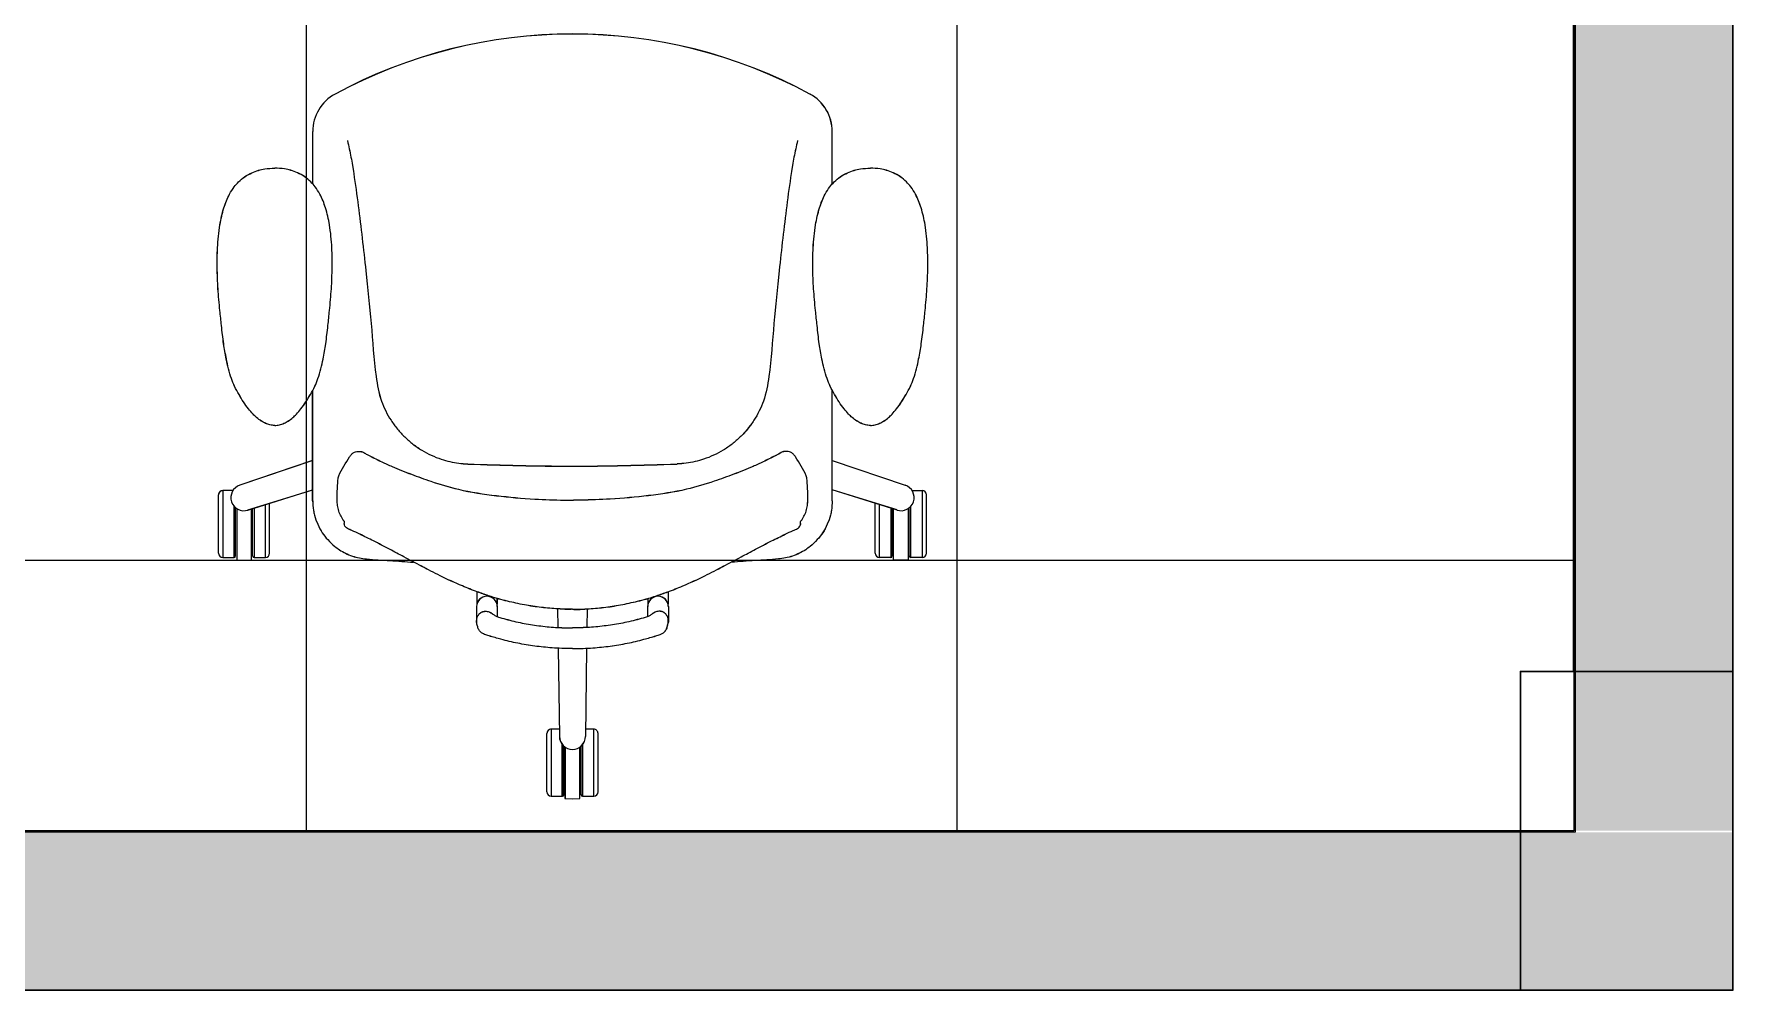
# Model space of a CAD drawing. Header units: metres. Extents: x 149 to 429, y -3 to 162.
# Drawn here: x 371.714 to 373.313, y 80.446 to 81.346 of the extents above; entities that cross this region are included whole.
import ezdxf

# ---------------------------------------------------------------- set-up
doc = ezdxf.new("R2010")
doc.units = ezdxf.units.M
doc.layers.add('1053_ARQ_BASE_MATADOURO_dwg', color=7, linetype='Continuous', lineweight=5, true_color=0x767676)
for name, color, linetype, lineweight in [('A-EQUIPAMENTOS', 7, 'Continuous', 5), ('A-ESTRUTURA', 7, 'Continuous', 30), ('A-PAREDE', 7, 'Continuous', 30), ('A-WALL', 7, 'Continuous', 9), ('A_lay', 7, 'Continuous', 5), ('LAYOUT', 7, 'Continuous', 15)]:
    doc.layers.add(name, color=color, linetype=linetype, lineweight=lineweight)

# ---------------------------------------------------------------- blocks, each defined once
blk = doc.blocks.new('1053_ARQ_BASE_MATADOURO_dwg_CADEIRA-4039637-TÉRREO 1_20 - Dependente 2')
at = {"layer": 'LAYOUT', "color": 253, "true_color": 0xaaaaaa}
for p, q in [((161.5405, -9.7443), (161.5405, -9.7993)), ((161.5565, -9.7418), (161.5565, -9.7873)), ((161.5725, -9.7418), (161.5725, -9.7873)), ((161.5886, -9.7443), (161.5886, -9.7993)), ((161.5512, -9.8796), (161.5523, -9.7966)), ((161.5779, -9.8796), (161.5768, -9.7966)), ((161.4743, -9.9187), (161.4743, -9.9042)), ((161.4938, -9.9187), (161.4938, -9.9092)), ((161.5508, -9.9166), (161.551, -9.8991)), ((161.5781, -9.8991), (161.5783, -9.9165)), ((161.6353, -9.9187), (161.6353, -9.9092)), ((161.6548, -9.9187), (161.6548, -9.9042)), ((161.4745, -9.9328), (161.4745, -9.921)), ((161.4935, -9.9264), (161.4935, -9.9209)), ((161.6355, -9.9264), (161.6355, -9.9209)), ((161.6545, -9.9328), (161.6545, -9.921)), ((161.2314, -9.9689), (161.2314, -10.0239)), ((161.2475, -9.9664), (161.2475, -10.0119)), ((161.2635, -9.9664), (161.2635, -10.011)), ((161.2795, -9.9689), (161.2795, -10.016)), ((161.8496, -9.9689), (161.8496, -10.016)), ((161.8656, -9.9664), (161.8656, -10.011)), ((161.8816, -9.9664), (161.8816, -10.0119)), ((161.8977, -9.9689), (161.8977, -10.0239)), ((161.32, -10.0184), (161.32, -10.1224)), ((161.809, -10.0184), (161.809, -10.1223)), ((161.32, -10.3166), (161.32, -10.366)), ((161.809, -10.3167), (161.809, -10.366))]:
    blk.add_line(p, q, dxfattribs=at)
at = {"layer": 'LAYOUT', "color": 253, "true_color": 0xaaaaaa, "flags": 128}
for points in [[(161.5715, -9.7865), (161.5715, -9.7382), (161.5645, -9.7378), (161.5575, -9.7382), (161.5575, -9.7865)], [(161.555, -9.7889), (161.555, -9.7404), (161.5445, -9.7403), (161.5445, -9.8033), (161.5522, -9.8033)], [(161.5769, -9.8033), (161.5846, -9.8033), (161.5846, -9.7403), (161.574, -9.7403), (161.574, -9.7889)], [(161.2485, -10.0111), (161.2485, -9.9628), (161.2555, -9.9624), (161.2625, -9.9628), (161.2625, -10.0107)], [(161.8806, -10.0111), (161.8806, -9.9628), (161.8736, -9.9624), (161.8666, -9.9628), (161.8666, -10.0107)], [(161.2448, -10.0279), (161.2354, -10.0279), (161.2354, -9.9649), (161.246, -9.9649), (161.246, -10.0133)], [(161.265, -10.0115), (161.265, -9.9649), (161.2755, -9.9649), (161.2755, -10.0148)], [(161.8641, -10.0115), (161.8641, -9.9649), (161.8536, -9.9649), (161.8536, -10.0148)], [(161.8843, -10.0279), (161.8937, -10.0279), (161.8937, -9.9649), (161.8831, -9.9649), (161.8831, -10.0133)], [(161.2591, -10.0097), (161.32, -10.0286), (161.32, -10.0563), (161.2515, -10.033)], [(161.87, -10.0097), (161.809, -10.0286), (161.809, -10.0563), (161.8776, -10.033)]]:
    blk.add_lwpolyline(points, dxfattribs=at)
at = {"layer": 'LAYOUT', "color": 253, "true_color": 0xaaaaaa}
for centre, radius, start, end in [((161.5445, -9.7443), 0.004, 90, 180), ((161.555, -9.7418), 0.0015, 0, 90), ((161.574, -9.7418), 0.0015, 90, 180), ((161.5846, -9.7443), 0.004, 0, 90), ((161.5645, -9.7966), 0.0123, 0, 180), ((161.5445, -9.7993), 0.004, 180, 270.0381), ((161.5846, -9.7993), 0.004, 270, 0), ((161.484, -9.9187), 0.00975, 180, 0), ((161.645, -9.9187), 0.00975, 180, 0), ((161.2354, -9.9689), 0.004, 90, 180), ((161.246, -9.9664), 0.0015, 0, 90), ((161.265, -9.9664), 0.0015, 90, 180), ((161.2755, -9.9689), 0.004, 0, 90), ((161.8536, -9.9689), 0.004, 90, 180), ((161.8641, -9.9664), 0.0015, 0, 90), ((161.8831, -9.9664), 0.0015, 90, 180), ((161.8937, -9.9689), 0.004, 0, 90), ((161.2553, -10.0213), 0.0123, 72, 252), ((161.8738, -10.0213), 0.0123, 288, 108), ((161.2354, -10.0239), 0.004, 180, 270), ((161.8937, -10.0239), 0.004, 270, 0), ((161.36, -10.366), 0.04, 180, 241.5933), ((161.769, -10.366), 0.04, 298.4073, 359.9961), ((161.5645, -9.988), 0.4698, 241.5933, 298.4073)]:
    blk.add_arc(centre, radius, start, end, dxfattribs=at)
for points, knots in [([(161.5645, -9.8793), (161.5612, -9.8793), (161.5548, -9.8793), (161.5429, -9.88), (161.529, -9.8814), (161.513, -9.8841), (161.4987, -9.8874), (161.4884, -9.8905), (161.4824, -9.8923), (161.4798, -9.8935), (161.4782, -9.8946), (161.4771, -9.8958), (161.4762, -9.8972), (161.4755, -9.8987), (161.4752, -9.9005), (161.4746, -9.9022), (161.4741, -9.9042), (161.4745, -9.9061), (161.4745, -9.9082), (161.4755, -9.9102), (161.4771, -9.9124), (161.4795, -9.9139), (161.482, -9.9145), (161.4843, -9.9143), (161.4866, -9.9138), (161.489, -9.9123), (161.4915, -9.9104), (161.4938, -9.9091), (161.5005, -9.9073), (161.5113, -9.9043), (161.5269, -9.9014), (161.5426, -9.8995), (161.5552, -9.8988), (161.5625, -9.8988), (161.5645, -9.8988)], [0, 0, 0, 0, 0.0101163, 0.0192237, 0.0356081, 0.0518966, 0.0680293, 0.0796352, 0.0840945, 0.0867043, 0.0882908, 0.0898706, 0.0914816, 0.0932081, 0.0949708, 0.0966677, 0.098806, 0.101045, 0.1023071, 0.1050393, 0.1076262, 0.1103263, 0.113434, 0.1152252, 0.1170322, 0.1205327, 0.1234604, 0.1264227, 0.1284005, 0.1442369, 0.1600982, 0.1759472, 0.1917432, 0.1978654, 0.1978654, 0.1978654, 0.1978654]), ([(161.5645, -9.8793), (161.5679, -9.8793), (161.5743, -9.8793), (161.5862, -9.88), (161.6, -9.8814), (161.6161, -9.8841), (161.6304, -9.8874), (161.6407, -9.8905), (161.6467, -9.8923), (161.6493, -9.8935), (161.6509, -9.8946), (161.652, -9.8958), (161.6529, -9.8972), (161.6536, -9.8987), (161.6539, -9.9005), (161.6545, -9.9022), (161.6549, -9.9042), (161.6546, -9.9061), (161.6546, -9.9082), (161.6536, -9.9102), (161.652, -9.9124), (161.6496, -9.9139), (161.6471, -9.9145), (161.6448, -9.9143), (161.6425, -9.9138), (161.6401, -9.9123), (161.6376, -9.9104), (161.6353, -9.9091), (161.6286, -9.9073), (161.6178, -9.9043), (161.6022, -9.9014), (161.5865, -9.8995), (161.5739, -9.8988), (161.5666, -9.8988), (161.5645, -9.8988)], [0, 0, 0, 0, 0.0101163, 0.0192237, 0.0356081, 0.0518966, 0.0680293, 0.0796352, 0.0840945, 0.0867043, 0.0882908, 0.0898706, 0.0914816, 0.0932081, 0.0949708, 0.0966677, 0.098806, 0.101045, 0.1023071, 0.1050393, 0.1076262, 0.1103263, 0.113434, 0.1152252, 0.1170322, 0.1205327, 0.1234604, 0.1264227, 0.1284005, 0.1442369, 0.1600982, 0.1759472, 0.1917432, 0.1978654, 0.1978654, 0.1978654, 0.1978654]), ([(161.5645, -9.9162), (161.5629, -9.9162), (161.5583, -9.9161), (161.5485, -9.9168), (161.535, -9.9178), (161.5192, -9.9202), (161.5058, -9.9232), (161.4946, -9.926), (161.4851, -9.9291), (161.4736, -9.933), (161.4583, -9.9391), (161.4409, -9.9471), (161.4227, -9.9567), (161.4069, -9.9649), (161.3918, -9.973), (161.378, -9.9803), (161.3661, -9.986), (161.358, -9.99), (161.3534, -9.9917), (161.3509, -9.9934), (161.3499, -9.9955), (161.3496, -9.9973), (161.3501, -9.9987), (161.349, -9.9998), (161.3482, -10.0015), (161.3461, -10.0045), (161.3445, -10.0087), (161.3433, -10.0137), (161.3429, -10.0199), (161.3431, -10.0279), (161.3436, -10.035), (161.3439, -10.04), (161.3466, -10.0478), (161.3517, -10.0546), (161.3562, -10.0621), (161.3583, -10.0636), (161.3604, -10.0646), (161.3627, -10.0649), (161.3654, -10.0649), (161.3683, -10.0638), (161.3709, -10.062), (161.3766, -10.0592), (161.3844, -10.0553), (161.3973, -10.0493), (161.4128, -10.0433), (161.4335, -10.0357), (161.46, -10.0277), (161.4929, -10.0229), (161.5261, -10.0198), (161.5498, -10.0191), (161.5613, -10.0189), (161.5637, -10.0189)], [0, 0, 0, 0, 0.0049595, 0.0138054, 0.0293455, 0.0456013, 0.0618593, 0.0703179, 0.0803951, 0.0916273, 0.1067266, 0.1298287, 0.1491987, 0.1682907, 0.1835006, 0.2004831, 0.2149802, 0.2231566, 0.227658, 0.2296876, 0.2321283, 0.2340865, 0.2354758, 0.2358056, 0.2385045, 0.2412034, 0.2466059, 0.2520084, 0.2566164, 0.2651738, 0.2758708, 0.2781379, 0.2801423, 0.3004112, 0.303339, 0.3062516, 0.3078413, 0.310409, 0.3129763, 0.3160546, 0.3196422, 0.3223082, 0.3350816, 0.3456375, 0.3652063, 0.3847339, 0.4118023, 0.4480461, 0.4843214, 0.5119304, 0.5189484, 0.5189484, 0.5189484, 0.5189484]), ([(161.5645, -9.9162), (161.5661, -9.9162), (161.5707, -9.9161), (161.5805, -9.9168), (161.594, -9.9178), (161.6099, -9.9202), (161.6232, -9.9232), (161.6345, -9.926), (161.6439, -9.9291), (161.6554, -9.933), (161.6707, -9.9391), (161.6882, -9.9471), (161.7063, -9.9567), (161.7222, -9.9649), (161.7372, -9.973), (161.751, -9.9803), (161.7629, -9.986), (161.771, -9.99), (161.7756, -9.9917), (161.7782, -9.9934), (161.7792, -9.9955), (161.7794, -9.9973), (161.7789, -9.9987), (161.7801, -9.9998), (161.7808, -10.0015), (161.783, -10.0045), (161.7845, -10.0087), (161.7858, -10.0137), (161.7861, -10.0199), (161.786, -10.0279), (161.7855, -10.035), (161.7851, -10.04), (161.7824, -10.0478), (161.7773, -10.0546), (161.7728, -10.0621), (161.7708, -10.0636), (161.7686, -10.0646), (161.7664, -10.0649), (161.7636, -10.0649), (161.7607, -10.0638), (161.7581, -10.062), (161.7524, -10.0592), (161.7447, -10.0553), (161.7317, -10.0493), (161.7162, -10.0433), (161.6955, -10.0357), (161.669, -10.0277), (161.6361, -10.0229), (161.6029, -10.0199), (161.5787, -10.019), (161.5666, -10.0189), (161.5637, -10.0189)], [0, 0, 0, 0, 0.0049595, 0.0138054, 0.0293455, 0.0456013, 0.0618593, 0.0703179, 0.0803951, 0.0916273, 0.1067266, 0.1298287, 0.1491987, 0.1682907, 0.1835006, 0.2004831, 0.2149802, 0.2231566, 0.227658, 0.2296876, 0.2321283, 0.2340865, 0.2354758, 0.2358056, 0.2385045, 0.2412034, 0.2466059, 0.2520084, 0.2566164, 0.2651738, 0.2758708, 0.2781379, 0.2801423, 0.3004112, 0.303339, 0.3062516, 0.3078413, 0.310409, 0.3129763, 0.3160546, 0.3196422, 0.3223082, 0.3350816, 0.3456375, 0.3652063, 0.3847339, 0.4118023, 0.4480461, 0.4843214, 0.5119304, 0.5206626, 0.5206626, 0.5206626, 0.5206626]), ([(161.32, -10.0184), (161.3202, -10.0154), (161.3204, -10.0108), (161.322, -10.0034), (161.3245, -9.9962), (161.3286, -9.9883), (161.3342, -9.9814), (161.3397, -9.9761), (161.3454, -9.9719), (161.351, -9.9689), (161.3573, -9.9662), (161.364, -9.9644), (161.3758, -9.9629), (161.3928, -9.9622), (161.4075, -9.9611), (161.4149, -9.9605)], [0, 0, 0, 0, 0.009142, 0.0137034, 0.0228183, 0.0319333, 0.0401572, 0.0494265, 0.0547063, 0.0614668, 0.0683798, 0.0752158, 0.0820485, 0.1041599, 0.1262692, 0.1262692, 0.1262692, 0.1262692]), ([(161.809, -10.0184), (161.8089, -10.0154), (161.8087, -10.0108), (161.8071, -10.0034), (161.8046, -9.9962), (161.8004, -9.9883), (161.7948, -9.9814), (161.7894, -9.9761), (161.7836, -9.9719), (161.7781, -9.9689), (161.7718, -9.9662), (161.7651, -9.9644), (161.7533, -9.9629), (161.7362, -9.9622), (161.7215, -9.9611), (161.7142, -9.9605)], [0, 0, 0, 0, 0.0091442, 0.0137056, 0.0228206, 0.0319355, 0.0401594, 0.0494287, 0.0547085, 0.0614691, 0.068382, 0.075218, 0.0820507, 0.1041621, 0.1262715, 0.1262715, 0.1262715, 0.1262715]), ([(161.3528, -10.3574), (161.3539, -10.3522), (161.3562, -10.342), (161.3595, -10.3215), (161.363, -10.2961), (161.3667, -10.2655), (161.3707, -10.2286), (161.3754, -10.1852), (161.3778, -10.1441), (161.3834, -10.113), (161.3917, -10.0967), (161.3996, -10.0858), (161.4065, -10.0783), (161.4142, -10.0716), (161.4226, -10.0659), (161.4316, -10.0611), (161.4405, -10.0575), (161.4492, -10.0551), (161.4575, -10.0536), (161.4631, -10.0532), (161.4659, -10.053)], [0, 0, 0, 0, 0.0159487, 0.0313767, 0.0621714, 0.0929361, 0.1237086, 0.1736904, 0.2236795, 0.2474136, 0.2676747, 0.2778163, 0.2879905, 0.2981324, 0.3082755, 0.3184511, 0.3285943, 0.3370283, 0.3454809, 0.353915, 0.353915, 0.353915, 0.353915]), ([(161.6631, -10.053), (161.6307, -10.052), (161.565, -10.05), (161.4993, -10.052), (161.466, -10.053)], [0, 0, 0, 0, 0.0972006, 0.1972221, 0.1972221, 0.1972221, 0.1972221]), ([(161.7763, -10.3574), (161.7752, -10.3522), (161.7729, -10.342), (161.7696, -10.3215), (161.7661, -10.2961), (161.7624, -10.2655), (161.7584, -10.2286), (161.7536, -10.1852), (161.7512, -10.1441), (161.7457, -10.113), (161.7374, -10.0967), (161.7294, -10.0858), (161.7225, -10.0783), (161.7149, -10.0716), (161.7065, -10.0659), (161.6975, -10.0611), (161.6886, -10.0575), (161.6799, -10.0551), (161.6716, -10.0536), (161.6659, -10.0532), (161.6631, -10.053)], [0, 0, 0, 0, 0.0159487, 0.0313767, 0.0621714, 0.0929361, 0.1237086, 0.1736904, 0.2236795, 0.2474136, 0.2676747, 0.2778163, 0.2879905, 0.2981324, 0.3082755, 0.3184511, 0.3285943, 0.3370283, 0.3454809, 0.353915, 0.353915, 0.353915, 0.353915]), ([(161.2842, -10.0893), (161.2827, -10.0894), (161.2797, -10.0896), (161.2754, -10.0912), (161.2712, -10.0935), (161.2673, -10.0965), (161.2633, -10.1003), (161.2592, -10.1052), (161.2547, -10.1114), (161.2505, -10.1186), (161.2464, -10.1258), (161.2432, -10.1339), (161.2405, -10.1425), (161.2384, -10.1536), (161.2359, -10.1671), (161.2342, -10.1823), (161.2324, -10.1996), (161.2307, -10.2177), (161.23, -10.2374), (161.2302, -10.2576), (161.232, -10.2764), (161.2358, -10.2935), (161.2405, -10.3055), (161.2456, -10.3135), (161.2505, -10.3191), (161.256, -10.3237), (161.2624, -10.3272), (161.2688, -10.3296), (161.276, -10.3312), (161.2811, -10.3314), (161.2842, -10.3315)], [0, 0, 0, 0, 0.0044617, 0.008945, 0.0135623, 0.0189674, 0.0235922, 0.0300441, 0.0382294, 0.0463885, 0.0551153, 0.0629264, 0.0726805, 0.0820702, 0.0966313, 0.1139189, 0.1281105, 0.1486913, 0.1686033, 0.187198, 0.2090361, 0.225381, 0.2393274, 0.2476015, 0.253734, 0.2614181, 0.2689992, 0.2756569, 0.2816459, 0.2910132, 0.2910132, 0.2910132, 0.2910132]), ([(161.2842, -10.0893), (161.2857, -10.0894), (161.2887, -10.0896), (161.293, -10.0912), (161.2972, -10.0935), (161.3011, -10.0965), (161.3051, -10.1003), (161.3093, -10.1052), (161.3137, -10.1114), (161.3179, -10.1186), (161.322, -10.1258), (161.3253, -10.1339), (161.3279, -10.1425), (161.3301, -10.1536), (161.3326, -10.1671), (161.3342, -10.1823), (161.336, -10.1996), (161.3378, -10.2177), (161.3385, -10.2374), (161.3382, -10.2576), (161.3364, -10.2764), (161.3326, -10.2935), (161.3279, -10.3055), (161.3228, -10.3135), (161.318, -10.3191), (161.3124, -10.3237), (161.306, -10.3272), (161.2997, -10.3296), (161.2925, -10.3312), (161.2873, -10.3314), (161.2842, -10.3315)], [0, 0, 0, 0, 0.0044617, 0.008945, 0.0135623, 0.0189674, 0.0235922, 0.0300441, 0.0382294, 0.0463885, 0.0551153, 0.0629264, 0.0726805, 0.0820702, 0.0966313, 0.1139189, 0.1281105, 0.1486913, 0.1686033, 0.187198, 0.2090361, 0.225381, 0.2393274, 0.2476015, 0.253734, 0.2614181, 0.2689992, 0.2756569, 0.2816459, 0.2910132, 0.2910132, 0.2910132, 0.2910132]), ([(161.8448, -10.0893), (161.8433, -10.0894), (161.8403, -10.0896), (161.836, -10.0912), (161.8318, -10.0935), (161.8279, -10.0965), (161.8239, -10.1003), (161.8198, -10.1052), (161.8153, -10.1114), (161.8111, -10.1186), (161.807, -10.1258), (161.8038, -10.1339), (161.8011, -10.1425), (161.799, -10.1536), (161.7965, -10.1671), (161.7948, -10.1823), (161.793, -10.1996), (161.7913, -10.2177), (161.7906, -10.2374), (161.7908, -10.2576), (161.7926, -10.2764), (161.7964, -10.2935), (161.8011, -10.3055), (161.8062, -10.3135), (161.8111, -10.3191), (161.8166, -10.3237), (161.823, -10.3272), (161.8294, -10.3296), (161.8366, -10.3312), (161.8417, -10.3314), (161.8448, -10.3315)], [0, 0, 0, 0, 0.0044617, 0.008945, 0.0135623, 0.0189674, 0.0235922, 0.0300441, 0.0382294, 0.0463885, 0.0551153, 0.0629264, 0.0726805, 0.0820702, 0.0966313, 0.1139189, 0.1281105, 0.1486913, 0.1686033, 0.187198, 0.2090361, 0.225381, 0.2393274, 0.2476015, 0.253734, 0.2614181, 0.2689992, 0.2756569, 0.2816459, 0.2910132, 0.2910132, 0.2910132, 0.2910132]), ([(161.8448, -10.0893), (161.8463, -10.0894), (161.8493, -10.0896), (161.8536, -10.0912), (161.8578, -10.0935), (161.8617, -10.0965), (161.8657, -10.1003), (161.8699, -10.1052), (161.8743, -10.1114), (161.8785, -10.1186), (161.8826, -10.1258), (161.8859, -10.1339), (161.8885, -10.1425), (161.8906, -10.1536), (161.8932, -10.1671), (161.8948, -10.1823), (161.8966, -10.1996), (161.8984, -10.2177), (161.899, -10.2374), (161.8988, -10.2576), (161.897, -10.2764), (161.8932, -10.2935), (161.8885, -10.3055), (161.8834, -10.3135), (161.8786, -10.3191), (161.873, -10.3237), (161.8666, -10.3272), (161.8603, -10.3296), (161.8531, -10.3312), (161.8479, -10.3314), (161.8448, -10.3315)], [0, 0, 0, 0, 0.0044617, 0.008945, 0.0135623, 0.0189674, 0.0235922, 0.0300441, 0.0382294, 0.0463885, 0.0551153, 0.0629264, 0.0726805, 0.0820702, 0.0966313, 0.1139189, 0.1281105, 0.1486913, 0.1686033, 0.187198, 0.2090361, 0.225381, 0.2393274, 0.2476015, 0.253734, 0.2614181, 0.2689992, 0.2756569, 0.2816459, 0.2910132, 0.2910132, 0.2910132, 0.2910132])]:
    blk.add_open_spline(points, degree=3, knots=knots, dxfattribs=at)
blk = doc.blocks.new('1053_ARQ_BASE_MATADOURO_dwg_arq geral tgov-4039641-TÉRREO 1_20 - Dependente 2')
at = {"layer": 'A_lay', "true_color": 0xaaaaaa}
h = blk.add_hatch(dxfattribs=at)
h.set_pattern_fill('FP_9', color=253, style=0, pattern_type=2)
h.set_pattern_definition([(90, (-0.43, 0), (-0.6125, 4e-17), []), (180, (-0.43, 0), (-8e-17, -0.6125), [])])
h.paths.add_polyline_path([(36.4982, -2.5903), (36.5482, -2.5903), (36.5482, 0.7097), (33.9482, 0.7097), (33.9482, -2.5903), (36.4682, -2.5903)])
at = {"layer": 'A-EQUIPAMENTOS', "color": 253, "true_color": 0xaaaaaa}
for p, q in [((35.3615, -1.9815), (35.3615, -1.9321)), ((35.8504, -1.9815), (35.8504, -1.9321)), ((35.3614, -2.2797), (35.3614, -2.1759)), ((35.8504, -2.2797), (35.8504, -2.1758)), ((35.2728, -2.3292), (35.2728, -2.2742)), ((35.2889, -2.3317), (35.2889, -2.2863)), ((35.3209, -2.3292), (35.3209, -2.2821)), ((35.891, -2.3292), (35.891, -2.2821)), ((35.923, -2.3317), (35.923, -2.2863)), ((35.9391, -2.3292), (35.9391, -2.2742)), ((35.3049, -2.3317), (35.3049, -2.2871)), ((35.907, -2.3317), (35.907, -2.2871)), ((35.5159, -2.3654), (35.5159, -2.3771)), ((35.6959, -2.3654), (35.6959, -2.3771)), ((35.5157, -2.3794), (35.5157, -2.394)), ((35.5349, -2.3717), (35.5349, -2.3772)), ((35.5352, -2.3794), (35.5352, -2.3889)), ((35.5924, -2.399), (35.5922, -2.3816)), ((35.6197, -2.3815), (35.6195, -2.399)), ((35.6767, -2.3794), (35.6767, -2.3889)), ((35.6769, -2.3717), (35.6769, -2.3772)), ((35.6962, -2.3794), (35.6962, -2.394)), ((35.5926, -2.4186), (35.5937, -2.5015)), ((35.6193, -2.4186), (35.6182, -2.5015)), ((35.5819, -2.5538), (35.5819, -2.4988)), ((35.63, -2.5538), (35.63, -2.4988)), ((35.5979, -2.5563), (35.5979, -2.5108)), ((35.6139, -2.5563), (35.6139, -2.5108))]:
    blk.add_line(p, q, dxfattribs=at)
at = {"layer": 'A-EQUIPAMENTOS', "color": 253, "true_color": 0xaaaaaa, "flags": 128}
for points in [[(35.3005, -2.2885), (35.3614, -2.2695), (35.3614, -2.2419), (35.2929, -2.2651)], [(35.9114, -2.2885), (35.8504, -2.2695), (35.8504, -2.2419), (35.919, -2.2651)], [(35.2862, -2.2702), (35.2768, -2.2702), (35.2768, -2.3332), (35.2874, -2.3332), (35.2874, -2.2848)], [(35.9257, -2.2702), (35.9351, -2.2702), (35.9351, -2.3332), (35.9245, -2.3332), (35.9245, -2.2848)], [(35.3064, -2.2866), (35.3064, -2.3332), (35.3169, -2.3332), (35.3169, -2.2834)], [(35.9055, -2.2866), (35.9055, -2.3332), (35.895, -2.3332), (35.895, -2.2834)], [(35.2899, -2.287), (35.2899, -2.3354), (35.2969, -2.3357), (35.3039, -2.3354), (35.3039, -2.2874)], [(35.922, -2.287), (35.922, -2.3354), (35.915, -2.3357), (35.908, -2.3354), (35.908, -2.2874)], [(35.5936, -2.4948), (35.5859, -2.4948), (35.5859, -2.5578), (35.5964, -2.5578), (35.5964, -2.5093)], [(35.6154, -2.5093), (35.6154, -2.5578), (35.626, -2.5578), (35.626, -2.4948), (35.6183, -2.4948)], [(35.5989, -2.5116), (35.5989, -2.5599), (35.6059, -2.5603), (35.6129, -2.5599), (35.6129, -2.5116)]]:
    blk.add_lwpolyline(points, dxfattribs=at)
at = {"layer": 'A-EQUIPAMENTOS', "color": 253, "true_color": 0xaaaaaa}
for centre, radius, start, end in [((35.606, -2.3102), 0.4698, 61.5933, 118.4073), ((35.4015, -1.9321), 0.04, 118.4073, 179.9961), ((35.8104, -1.9321), 0.04, 0, 61.5933), ((35.2768, -2.2742), 0.004, 90, 180), ((35.2967, -2.2768), 0.0123, 108, 288), ((35.9152, -2.2768), 0.0123, 252, 72), ((35.9351, -2.2742), 0.004, 0, 90), ((35.2768, -2.3292), 0.004, 180, 270), ((35.2874, -2.3317), 0.0015, 270, 0), ((35.3064, -2.3317), 0.0015, 180, 270), ((35.3169, -2.3292), 0.004, 270, 0), ((35.895, -2.3292), 0.004, 180, 270), ((35.9055, -2.3317), 0.0015, 270, 0), ((35.9245, -2.3317), 0.0015, 180, 270), ((35.9351, -2.3292), 0.004, 270, 0), ((35.5254, -2.3794), 0.00975, 0, 180), ((35.6864, -2.3794), 0.00975, 0, 180), ((35.5859, -2.4988), 0.004, 90, 180), ((35.6059, -2.5015), 0.0123, 180, 0), ((35.626, -2.4988), 0.004, 0, 90.0381), ((35.5859, -2.5538), 0.004, 180, 270), ((35.5964, -2.5563), 0.0015, 270, 0), ((35.6154, -2.5563), 0.0015, 180, 270), ((35.626, -2.5538), 0.004, 270, 0)]:
    blk.add_arc(centre, radius, start, end, dxfattribs=at)
for points, knots in [([(35.3942, -1.9407), (35.3953, -1.9459), (35.3976, -1.9562), (35.4009, -1.9766), (35.4044, -2.002), (35.4081, -2.0326), (35.4121, -2.0696), (35.4169, -2.1129), (35.4192, -2.154), (35.4248, -2.1851), (35.4331, -2.2014), (35.4411, -2.2123), (35.448, -2.2198), (35.4556, -2.2265), (35.464, -2.2323), (35.473, -2.237), (35.4819, -2.2406), (35.4906, -2.243), (35.4989, -2.2446), (35.5045, -2.245), (35.5074, -2.2452)], [0, 0, 0, 0, 0.0159487, 0.0313767, 0.0621714, 0.0929361, 0.1237086, 0.1736904, 0.2236795, 0.2474136, 0.2676747, 0.2778163, 0.2879905, 0.2981324, 0.3082755, 0.3184511, 0.3285943, 0.3370283, 0.3454809, 0.353915, 0.353915, 0.353915, 0.353915]), ([(35.8177, -1.9407), (35.8166, -1.9459), (35.8143, -1.9562), (35.811, -1.9766), (35.8075, -2.002), (35.8038, -2.0326), (35.7998, -2.0696), (35.7951, -2.1129), (35.7927, -2.154), (35.7871, -2.1851), (35.7788, -2.2014), (35.7708, -2.2123), (35.764, -2.2198), (35.7563, -2.2265), (35.7479, -2.2323), (35.7389, -2.237), (35.73, -2.2406), (35.7213, -2.243), (35.713, -2.2446), (35.7074, -2.245), (35.7046, -2.2452)], [0, 0, 0, 0, 0.0159487, 0.0313767, 0.0621714, 0.0929361, 0.1237086, 0.1736904, 0.2236795, 0.2474136, 0.2676747, 0.2778163, 0.2879905, 0.2981324, 0.3082755, 0.3184511, 0.3285943, 0.3370283, 0.3454809, 0.353915, 0.353915, 0.353915, 0.353915]), ([(35.3257, -2.2088), (35.3242, -2.2087), (35.3212, -2.2085), (35.3169, -2.207), (35.3127, -2.2046), (35.3088, -2.2016), (35.3048, -2.1978), (35.3006, -2.1929), (35.2962, -2.1867), (35.292, -2.1795), (35.2879, -2.1724), (35.2846, -2.1642), (35.282, -2.1556), (35.2798, -2.1446), (35.2773, -2.1311), (35.2757, -2.1158), (35.2739, -2.0985), (35.2721, -2.0804), (35.2714, -2.0607), (35.2716, -2.0406), (35.2735, -2.0217), (35.2772, -2.0047), (35.282, -1.9926), (35.2871, -1.9846), (35.2919, -1.979), (35.2975, -1.9745), (35.3039, -1.971), (35.3102, -1.9686), (35.3174, -1.967), (35.3226, -1.9668), (35.3257, -1.9666)], [0, 0, 0, 0, 0.0044617, 0.008945, 0.0135623, 0.0189674, 0.0235922, 0.0300441, 0.0382294, 0.0463885, 0.0551153, 0.0629264, 0.0726805, 0.0820702, 0.0966313, 0.1139189, 0.1281105, 0.1486913, 0.1686033, 0.187198, 0.2090361, 0.225381, 0.2393274, 0.2476015, 0.253734, 0.2614181, 0.2689992, 0.2756569, 0.2816459, 0.2910132, 0.2910132, 0.2910132, 0.2910132]), ([(35.3257, -2.2088), (35.3272, -2.2087), (35.3302, -2.2085), (35.3345, -2.207), (35.3387, -2.2046), (35.3426, -2.2016), (35.3466, -2.1978), (35.3507, -2.1929), (35.3551, -2.1867), (35.3594, -2.1795), (35.3635, -2.1724), (35.3667, -2.1642), (35.3694, -2.1556), (35.3715, -2.1446), (35.374, -2.1311), (35.3757, -2.1158), (35.3775, -2.0985), (35.3792, -2.0804), (35.3799, -2.0607), (35.3797, -2.0406), (35.3779, -2.0217), (35.3741, -2.0047), (35.3694, -1.9926), (35.3643, -1.9846), (35.3594, -1.979), (35.3539, -1.9745), (35.3474, -1.971), (35.3411, -1.9686), (35.3339, -1.967), (35.3288, -1.9668), (35.3257, -1.9666)], [0, 0, 0, 0, 0.0044617, 0.008945, 0.0135623, 0.0189674, 0.0235922, 0.0300441, 0.0382294, 0.0463885, 0.0551153, 0.0629264, 0.0726805, 0.0820702, 0.0966313, 0.1139189, 0.1281105, 0.1486913, 0.1686033, 0.187198, 0.2090361, 0.225381, 0.2393274, 0.2476015, 0.253734, 0.2614181, 0.2689992, 0.2756569, 0.2816459, 0.2910132, 0.2910132, 0.2910132, 0.2910132]), ([(35.8863, -2.2088), (35.8848, -2.2087), (35.8818, -2.2085), (35.8775, -2.207), (35.8733, -2.2046), (35.8694, -2.2016), (35.8654, -2.1978), (35.8612, -2.1929), (35.8568, -2.1867), (35.8526, -2.1795), (35.8485, -2.1724), (35.8452, -2.1642), (35.8426, -2.1556), (35.8404, -2.1446), (35.8379, -2.1311), (35.8363, -2.1158), (35.8345, -2.0985), (35.8327, -2.0804), (35.832, -2.0607), (35.8322, -2.0406), (35.8341, -2.0217), (35.8378, -2.0047), (35.8426, -1.9926), (35.8477, -1.9846), (35.8525, -1.979), (35.8581, -1.9745), (35.8645, -1.971), (35.8708, -1.9686), (35.878, -1.967), (35.8832, -1.9668), (35.8863, -1.9666)], [0, 0, 0, 0, 0.0044617, 0.008945, 0.0135623, 0.0189674, 0.0235922, 0.0300441, 0.0382294, 0.0463885, 0.0551153, 0.0629264, 0.0726805, 0.0820702, 0.0966313, 0.1139189, 0.1281105, 0.1486913, 0.1686033, 0.187198, 0.2090361, 0.225381, 0.2393274, 0.2476015, 0.253734, 0.2614181, 0.2689992, 0.2756569, 0.2816459, 0.2910132, 0.2910132, 0.2910132, 0.2910132]), ([(35.8863, -2.2088), (35.8878, -2.2087), (35.8908, -2.2085), (35.8951, -2.207), (35.8993, -2.2046), (35.9032, -2.2016), (35.9072, -2.1978), (35.9113, -2.1929), (35.9157, -2.1867), (35.92, -2.1795), (35.9241, -2.1724), (35.9273, -2.1642), (35.93, -2.1556), (35.9321, -2.1446), (35.9346, -2.1311), (35.9363, -2.1158), (35.9381, -2.0985), (35.9398, -2.0804), (35.9405, -2.0607), (35.9403, -2.0406), (35.9385, -2.0217), (35.9347, -2.0047), (35.9299, -1.9926), (35.9249, -1.9846), (35.92, -1.979), (35.9145, -1.9745), (35.908, -1.971), (35.9017, -1.9686), (35.8945, -1.967), (35.8894, -1.9668), (35.8863, -1.9666)], [0, 0, 0, 0, 0.0044617, 0.008945, 0.0135623, 0.0189674, 0.0235922, 0.0300441, 0.0382294, 0.0463885, 0.0551153, 0.0629264, 0.0726805, 0.0820702, 0.0966313, 0.1139189, 0.1281105, 0.1486913, 0.1686033, 0.187198, 0.2090361, 0.225381, 0.2393274, 0.2476015, 0.253734, 0.2614181, 0.2689992, 0.2756569, 0.2816459, 0.2910132, 0.2910132, 0.2910132, 0.2910132]), ([(35.606, -2.3819), (35.6044, -2.382), (35.5998, -2.3821), (35.59, -2.3814), (35.5765, -2.3804), (35.5606, -2.3779), (35.5473, -2.3749), (35.536, -2.3722), (35.5266, -2.3691), (35.5151, -2.3652), (35.4998, -2.359), (35.4823, -2.3511), (35.4642, -2.3415), (35.4483, -2.3332), (35.4333, -2.3251), (35.4195, -2.3178), (35.4076, -2.3122), (35.3994, -2.3081), (35.3948, -2.3064), (35.3923, -2.3047), (35.3913, -2.3027), (35.3911, -2.3008), (35.3915, -2.2994), (35.3904, -2.2984), (35.3897, -2.2966), (35.3875, -2.2937), (35.386, -2.2894), (35.3847, -2.2844), (35.3844, -2.2782), (35.3845, -2.2702), (35.385, -2.2631), (35.3854, -2.2581), (35.3881, -2.2503), (35.3932, -2.2435), (35.3977, -2.236), (35.3997, -2.2345), (35.4019, -2.2336), (35.4041, -2.2332), (35.4069, -2.2332), (35.4098, -2.2344), (35.4124, -2.2361), (35.4181, -2.239), (35.4258, -2.2428), (35.4388, -2.2489), (35.4543, -2.2548), (35.4749, -2.2624), (35.5014, -2.2704), (35.5344, -2.2753), (35.5676, -2.2783), (35.5918, -2.2791), (35.6039, -2.2792), (35.6068, -2.2792)], [0, 0, 0, 0, 0.0049595, 0.0138054, 0.0293455, 0.0456013, 0.0618593, 0.0703179, 0.0803951, 0.0916273, 0.1067266, 0.1298287, 0.1491987, 0.1682907, 0.1835006, 0.2004831, 0.2149802, 0.2231566, 0.227658, 0.2296876, 0.2321283, 0.2340865, 0.2354758, 0.2358056, 0.2385045, 0.2412034, 0.2466059, 0.2520084, 0.2566164, 0.2651738, 0.2758708, 0.2781379, 0.2801423, 0.3004112, 0.303339, 0.3062516, 0.3078413, 0.310409, 0.3129763, 0.3160546, 0.3196422, 0.3223082, 0.3350816, 0.3456375, 0.3652063, 0.3847339, 0.4118023, 0.4480461, 0.4843214, 0.5119304, 0.5206626, 0.5206626, 0.5206626, 0.5206626]), ([(35.6059, -2.3819), (35.6076, -2.382), (35.6122, -2.3821), (35.622, -2.3814), (35.6355, -2.3804), (35.6513, -2.3779), (35.6646, -2.3749), (35.6759, -2.3722), (35.6854, -2.3691), (35.6969, -2.3652), (35.7122, -2.359), (35.7296, -2.3511), (35.7478, -2.3415), (35.7636, -2.3332), (35.7787, -2.3251), (35.7924, -2.3178), (35.8044, -2.3122), (35.8125, -2.3081), (35.8171, -2.3064), (35.8196, -2.3047), (35.8206, -2.3027), (35.8208, -2.3008), (35.8204, -2.2994), (35.8215, -2.2984), (35.8223, -2.2966), (35.8244, -2.2937), (35.826, -2.2894), (35.8272, -2.2844), (35.8275, -2.2782), (35.8274, -2.2702), (35.8269, -2.2631), (35.8266, -2.2581), (35.8239, -2.2503), (35.8188, -2.2435), (35.8143, -2.236), (35.8122, -2.2345), (35.8101, -2.2336), (35.8078, -2.2332), (35.8051, -2.2332), (35.8021, -2.2344), (35.7995, -2.2361), (35.7939, -2.239), (35.7861, -2.2428), (35.7732, -2.2489), (35.7577, -2.2548), (35.737, -2.2624), (35.7105, -2.2704), (35.6776, -2.2753), (35.6443, -2.2783), (35.6207, -2.2791), (35.6092, -2.2792), (35.6068, -2.2792)], [0, 0, 0, 0, 0.0049595, 0.0138054, 0.0293455, 0.0456013, 0.0618593, 0.0703179, 0.0803951, 0.0916273, 0.1067266, 0.1298287, 0.1491987, 0.1682907, 0.1835006, 0.2004831, 0.2149802, 0.2231566, 0.227658, 0.2296876, 0.2321283, 0.2340865, 0.2354758, 0.2358056, 0.2385045, 0.2412034, 0.2466059, 0.2520084, 0.2566164, 0.2651738, 0.2758708, 0.2781379, 0.2801423, 0.3004112, 0.303339, 0.3062516, 0.3078413, 0.310409, 0.3129763, 0.3160546, 0.3196422, 0.3223082, 0.3350816, 0.3456375, 0.3652063, 0.3847339, 0.4118023, 0.4480461, 0.4843214, 0.5119304, 0.5189484, 0.5189484, 0.5189484, 0.5189484]), ([(35.5074, -2.2452), (35.5397, -2.2462), (35.6055, -2.2482), (35.6712, -2.2462), (35.7045, -2.2452)], [0, 0, 0, 0, 0.0972006, 0.1972221, 0.1972221, 0.1972221, 0.1972221]), ([(35.3614, -2.2797), (35.3616, -2.2827), (35.3618, -2.2873), (35.3634, -2.2948), (35.3659, -2.302), (35.3701, -2.3098), (35.3757, -2.3167), (35.3811, -2.322), (35.3869, -2.3262), (35.3924, -2.3293), (35.3987, -2.332), (35.4054, -2.3337), (35.4172, -2.3352), (35.4342, -2.336), (35.4489, -2.337), (35.4563, -2.3376)], [0, 0, 0, 0, 0.0091442, 0.0137056, 0.0228206, 0.0319355, 0.0401594, 0.0494287, 0.0547085, 0.0614691, 0.068382, 0.075218, 0.0820507, 0.1041621, 0.1262715, 0.1262715, 0.1262715, 0.1262715]), ([(35.8504, -2.2797), (35.8503, -2.2827), (35.8501, -2.2873), (35.8485, -2.2948), (35.846, -2.302), (35.8418, -2.3098), (35.8362, -2.3167), (35.8308, -2.322), (35.8251, -2.3262), (35.8195, -2.3293), (35.8132, -2.332), (35.8065, -2.3337), (35.7947, -2.3352), (35.7777, -2.336), (35.763, -2.337), (35.7556, -2.3376)], [0, 0, 0, 0, 0.009142, 0.0137034, 0.0228183, 0.0319333, 0.0401572, 0.0494265, 0.0547063, 0.0614668, 0.0683798, 0.0752158, 0.0820485, 0.1041599, 0.1262692, 0.1262692, 0.1262692, 0.1262692]), ([(35.6059, -2.4189), (35.6026, -2.4189), (35.5962, -2.4188), (35.5843, -2.4181), (35.5704, -2.4167), (35.5544, -2.414), (35.5401, -2.4107), (35.5298, -2.4076), (35.5238, -2.4059), (35.5212, -2.4047), (35.5196, -2.4035), (35.5185, -2.4023), (35.5176, -2.401), (35.5169, -2.3994), (35.5166, -2.3977), (35.516, -2.3959), (35.5155, -2.3939), (35.5159, -2.392), (35.5159, -2.39), (35.5169, -2.3879), (35.5185, -2.3858), (35.5209, -2.3842), (35.5234, -2.3837), (35.5257, -2.3838), (35.528, -2.3844), (35.5304, -2.3859), (35.5329, -2.3877), (35.5352, -2.389), (35.5419, -2.3909), (35.5527, -2.3938), (35.5683, -2.3967), (35.584, -2.3986), (35.5966, -2.3993), (35.6039, -2.3994), (35.6059, -2.3994)], [0, 0, 0, 0, 0.0101163, 0.0192237, 0.0356081, 0.0518966, 0.0680293, 0.0796352, 0.0840945, 0.0867043, 0.0882908, 0.0898706, 0.0914816, 0.0932081, 0.0949708, 0.0966677, 0.098806, 0.101045, 0.1023071, 0.1050393, 0.1076262, 0.1103263, 0.113434, 0.1152252, 0.1170322, 0.1205327, 0.1234604, 0.1264227, 0.1284005, 0.1442369, 0.1600982, 0.1759472, 0.1917432, 0.1978654, 0.1978654, 0.1978654, 0.1978654]), ([(35.6059, -2.4189), (35.6093, -2.4189), (35.6157, -2.4188), (35.6276, -2.4181), (35.6414, -2.4167), (35.6575, -2.414), (35.6718, -2.4107), (35.6821, -2.4076), (35.6881, -2.4059), (35.6907, -2.4047), (35.6923, -2.4035), (35.6934, -2.4023), (35.6942, -2.401), (35.695, -2.3994), (35.6952, -2.3977), (35.6959, -2.3959), (35.6963, -2.3939), (35.696, -2.392), (35.696, -2.39), (35.695, -2.3879), (35.6934, -2.3858), (35.691, -2.3842), (35.6885, -2.3837), (35.6862, -2.3838), (35.6839, -2.3844), (35.6815, -2.3859), (35.679, -2.3877), (35.6767, -2.389), (35.67, -2.3909), (35.6592, -2.3938), (35.6436, -2.3967), (35.6279, -2.3986), (35.6153, -2.3993), (35.608, -2.3994), (35.6059, -2.3994)], [0, 0, 0, 0, 0.0101163, 0.0192237, 0.0356081, 0.0518966, 0.0680293, 0.0796352, 0.0840945, 0.0867043, 0.0882908, 0.0898706, 0.0914816, 0.0932081, 0.0949708, 0.0966677, 0.098806, 0.101045, 0.1023071, 0.1050393, 0.1076262, 0.1103263, 0.113434, 0.1152252, 0.1170322, 0.1205327, 0.1234604, 0.1264227, 0.1284005, 0.1442369, 0.1600982, 0.1759472, 0.1917432, 0.1978654, 0.1978654, 0.1978654, 0.1978654])]:
    blk.add_open_spline(points, degree=3, knots=knots, dxfattribs=at)
at = {"layer": 'A-ESTRUTURA', "color": 253, "true_color": 0xaaaaaa, "flags": 128}
blk.add_lwpolyline([(36.6982, -2.4403), (36.4982, -2.4403), (36.4982, -2.7403), (36.6982, -2.7403)], close=True, dxfattribs=at)
at = {"layer": 'A-PAREDE', "color": 253, "true_color": 0xaaaaaa}
blk.add_line((36.4982, -2.7403), (31.1982, -2.7403), dxfattribs=at)
at = {"layer": 'A-PAREDE', "color": 253, "true_color": 0xaaaaaa, "flags": 128}
for points in [[(36.4982, -2.5903), (33.9482, -2.5903), (33.9482, 0.7097), (34.0132, 0.7097), (34.0132, 0.8597), (33.7482, 0.8597), (33.7482, 0.7097), (33.7982, 0.7097), (33.7982, -2.5903), (31.1982, -2.5903)], [(36.6982, -2.4403), (36.6982, -1.6903), (36.5482, -1.6903), (36.5482, -2.4403)]]:
    blk.add_lwpolyline(points, dxfattribs=at)
at = {"rotation": 180}
blk.add_blockref('1053_ARQ_BASE_MATADOURO_dwg_CADEIRA-4039637-TÉRREO 1_20 - Dependente 2', (197.1705, -12.2981), dxfattribs=at)
blk = doc.blocks.new('1053_ARQ_BASE_MATADOURO_dwg-3625622-TÉRREO 1_20 - Dependente 2')
blk.add_blockref('1053_ARQ_BASE_MATADOURO_dwg_arq geral tgov-4039641-TÉRREO 1_20 - Dependente 2', (130.2098, 83.186))

msp = doc.modelspace()

# ---------------------------------------------------------------- hatches: boundary and pattern name
at = {"layer": 'A-WALL', "true_color": 0xffd4aa, "transparency": 33554483}
for points in [[(373.3131, 80.5957), (373.3131, 83.7457), (373.1646, 83.7457), (373.1646, 80.5957)], [(373.1631, 80.5957), (373.1646, 80.5957), (373.1631, 81.0799)]]:
    msp.add_hatch(color=41, dxfattribs=at).paths.add_polyline_path(points)
h = msp.add_hatch(color=41, dxfattribs=at)
h.paths.add_polyline_path([(373.1631, 80.4457), (373.3131, 80.4457), (373.3131, 80.5942), (360.6146, 80.5942), (360.6146, 80.4457), (373.1131, 80.4457)])
h.paths.add_polyline_path([(361.5783, 80.5461), (361.5783, 80.5703), (362.2661, 80.5598), (362.2661, 80.5461), (361.6351, 80.5461)])
h.paths.add_polyline_path([(364.2296, 80.5461), (364.2296, 80.5703), (364.9168, 80.5614), (364.9131, 80.5461), (364.7146, 80.5461)])
h.paths.add_polyline_path([(363.5218, 80.5461), (363.4101, 80.555), (363.4101, 80.5703), (364.0978, 80.5614), (364.0978, 80.5461), (363.551, 80.5461)])
h.paths.add_polyline_path([(360.7631, 80.5461), (360.7593, 80.555), (360.7631, 80.5703), (361.4465, 80.5588), (361.4465, 80.5461), (360.7831, 80.5461)])
h.paths.add_polyline_path([(369.5931, 80.5501), (369.471, 80.559), (369.471, 80.5743), (369.9661, 80.5654), (369.9661, 80.5501), (369.6131, 80.5501)])
h.paths.add_polyline_path([(365.5208, 80.5501), (365.5101, 80.559), (365.5208, 80.5743), (366.5051, 80.5654), (366.5051, 80.5501), (365.5237, 80.5501)])
h.paths.add_polyline_path([(368.6931, 80.5501), (368.5706, 80.559), (368.5706, 80.5743), (369.3392, 80.5654), (369.3392, 80.5501), (368.7131, 80.5501)])
h.paths.add_polyline_path([(366.6369, 80.5501), (366.6369, 80.5743), (367.4072, 80.5654), (367.4072, 80.5501), (366.7443, 80.5501)])
h.paths.add_polyline_path([(368.0217, 80.5501), (367.8201, 80.559), (367.8201, 80.5743), (368.4388, 80.5654), (368.4388, 80.5501)])

# ---------------------------------------------------------------- linework, layer by layer
at = {"layer": 'A-WALL', "color": 253, "true_color": 0xaaaaaa}
for p, q in [((373.1631, 83.7457), (373.1631, 80.5957)), ((373.1646, 83.7457), (373.1646, 80.5942)), ((373.1631, 80.5957), (370.5631, 80.5957)), ((373.1646, 80.5942), (370.5631, 80.5942))]:
    msp.add_line(p, q, dxfattribs=at)
at = {"layer": 'A-WALL', "color": 253, "true_color": 0xbbb2aa}
for p, q in [((373.3131, 80.4457), (373.3131, 83.7457)), ((360.6131, 80.4457), (373.3131, 80.4457))]:
    msp.add_line(p, q, dxfattribs=at)

# ---------------------------------------------------------------- block references
at = {"layer": '1053_ARQ_BASE_MATADOURO_dwg', "color": 253, "true_color": 0xaaaaaa}
msp.add_blockref('1053_ARQ_BASE_MATADOURO_dwg-3625622-TÉRREO 1_20 - Dependente 2', (206.405, 0), dxfattribs=at)

doc.saveas('drawing.dxf')
